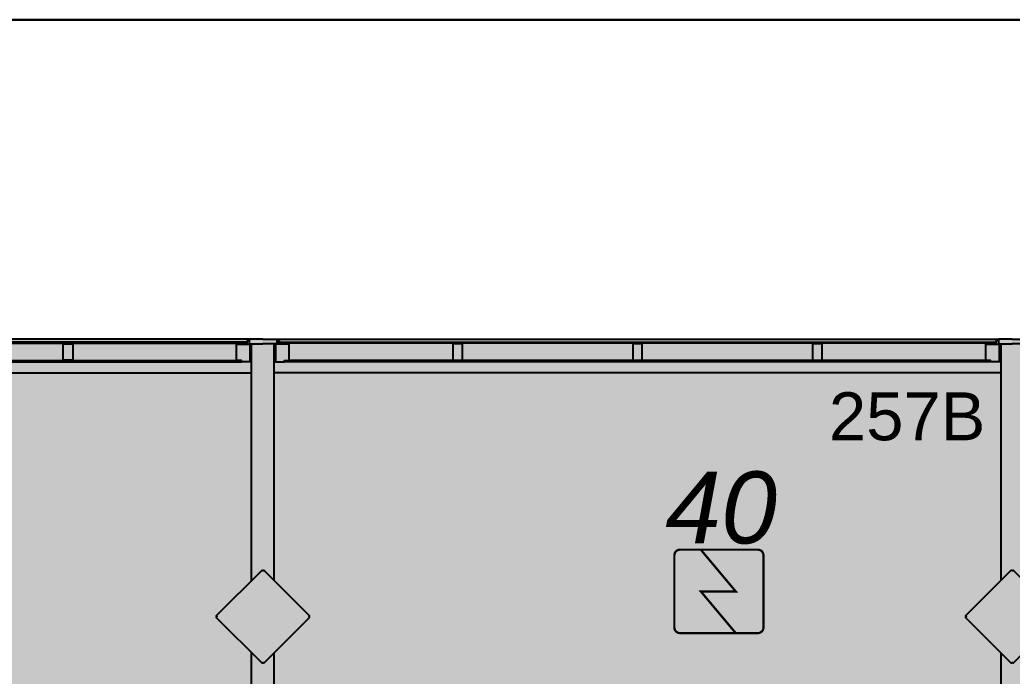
# Model space of a CAD drawing. Header units: metres. Extents: x -331 to 2982, y 362 to 2539.
# Drawn here: x 794.6 to 802.87, y 1934.92 to 1940.39 of the extents above; entities that cross this region are included whole.
import ezdxf

# ---------------------------------------------------------------- set-up
doc = ezdxf.new("R2010")
doc.units = ezdxf.units.M
doc.layers.add('_salas', color=251, linetype='Continuous', plot=False)
for name, color, linetype in [('ALV', 251, 'Continuous'), ('CX', 251, 'Continuous'), ('DET. FUMAÇA', 1, 'Continuous'), ('Detector_antigo', 84, 'Continuous'), ('Est', 251, 'Continuous'), ('Texto_Salas', 251, 'Continuous'), ('vid', 251, 'Continuous')]:
    doc.layers.add(name, color=color, linetype=linetype)
doc.layers.add('Botoeira_antiga', color=74, linetype='Continuous', lineweight=30)
doc.styles.add('X3G_ENTITY_1416BAE9', font='arial.ttf', dxfattribs={"height": 0.6})
doc.styles.add('X3G_ENTITY_14227EC1', font='arial.ttf', dxfattribs={"height": 0.4})

# ---------------------------------------------------------------- blocks, each defined once
blk = doc.blocks.new('Detector de fumaça')
at = {"layer": 'DET. FUMAÇA', "linetype": 'Continuous', "lineweight": 15, "const_width": 0.0187}
blk.add_lwpolyline([(774.5995, 539.8158), (775.2491, 539.8158, -0.414214), (775.2958, 539.769), (775.2958, 539.1669, -0.414214), (775.2491, 539.1202), (774.5995, 539.1202, -0.414214), (774.5527, 539.1669), (774.5527, 539.769, -0.414214)], format="xyb", close=True, dxfattribs=at)
blk.add_lwpolyline([(774.773, 539.8158), (775.0645, 539.468), (774.773, 539.468), (775.0645, 539.1202)], dxfattribs=at)

msp = doc.modelspace()

# ---------------------------------------------------------------- hatches: boundary and pattern name
at = {"layer": '_salas', "transparency": 33554559}
h = msp.add_hatch(color=256, dxfattribs=at)
h.dxf.hatch_style = 1
h.paths.add_polyline_path([(870.379, 1937.7293), (851.629, 1937.7293), (851.629, 1939.2843), (851.299, 1939.2843), (851.299, 1937.7293), (840.564, 1937.7293), (840.564, 1939.2843), (840.234, 1939.2843), (840.234, 1937.7293), (765.239, 1937.7293), (765.239, 1926.3801), (765.429, 1926.3801), (765.429, 1926.5771), (765.615, 1926.7643), (769.3501, 1926.765), (769.3826, 1926.773), (769.4342, 1926.8136), (770.1916, 1927.5703), (770.2047, 1927.5834), (770.229, 1927.5743), (771.624, 1927.5743), (773.0191, 1927.5743), (773.0434, 1927.5834), (773.0565, 1927.5703), (773.8138, 1926.8136), (773.8655, 1926.773), (773.898, 1926.765), (777.5273, 1926.765), (777.8669, 1926.4254), (777.874, 1926.4325), (778.2207, 1926.765), (781.85, 1926.765), (781.8825, 1926.773), (781.9342, 1926.8136), (782.6915, 1927.5703), (782.7046, 1927.5834), (782.7289, 1927.5743), (784.124, 1927.5743), (785.519, 1927.5743), (785.5433, 1927.5834), (785.5564, 1927.5703), (786.3138, 1926.8136), (786.3654, 1926.773), (786.3979, 1926.765), (790.0273, 1926.765), (790.3669, 1926.4254), (790.3739, 1926.4325), (790.7206, 1926.765), (794.3499, 1926.765), (794.3824, 1926.773), (794.4341, 1926.8136), (795.1914, 1927.5703), (795.2045, 1927.5834), (795.2289, 1927.5743), (796.6239, 1927.5743), (798.0189, 1927.5743), (798.0433, 1927.5834), (798.0564, 1927.5703), (798.8137, 1926.8136), (798.8654, 1926.773), (798.8979, 1926.765), (802.5273, 1926.765), (802.8669, 1926.4254), (802.8739, 1926.4325), (803.2206, 1926.765), (806.8499, 1926.765), (806.8824, 1926.773), (806.9341, 1926.8136), (807.6914, 1927.5703), (807.7045, 1927.5834), (807.7289, 1927.5743), (809.1239, 1927.5743), (810.5189, 1927.5743), (810.5433, 1927.5834), (810.5564, 1927.5703), (811.3137, 1926.8136), (811.3654, 1926.773), (811.3979, 1926.765), (815.0272, 1926.765), (815.3668, 1926.4254), (815.3739, 1926.4325), (815.7205, 1926.765), (819.3499, 1926.765), (819.3824, 1926.773), (819.434, 1926.8136), (820.1914, 1927.5703), (820.2045, 1927.5834), (820.2288, 1927.5743), (821.6238, 1927.5743), (823.0189, 1927.5743), (823.0432, 1927.5834), (823.0563, 1927.5703), (823.8136, 1926.8136), (823.8653, 1926.773), (823.8978, 1926.765), (827.5277, 1926.765), (827.8673, 1926.4254), (827.8743, 1926.4325), (828.221, 1926.765), (831.8504, 1926.765), (831.8828, 1926.773), (831.9345, 1926.8136), (832.6919, 1927.5703), (832.7049, 1927.5834), (832.7293, 1927.5743), (834.1243, 1927.5743), (835.5193, 1927.5743), (835.5437, 1927.5834), (835.5568, 1927.5703), (836.3141, 1926.8136), (836.3658, 1926.773), (836.3983, 1926.765), (840.0415, 1926.765), (840.3741, 1926.4325), (840.7559, 1926.8143), (840.4741, 1927.0961), (840.4741, 1928.0543), (841.234, 1928.0543), (841.234, 1929.8943), (849.6075, 1929.8943), (849.6075, 1926.8143), (849.7475, 1926.8143), (849.7475, 1927.5743), (851.494, 1927.5743), (852.8891, 1927.5743), (852.9134, 1927.5834), (852.9265, 1927.5703), (853.6838, 1926.8136), (853.7355, 1926.773), (853.768, 1926.765), (857.3973, 1926.765), (857.7369, 1926.4254), (857.744, 1926.4325), (858.0907, 1926.765), (861.72, 1926.765), (861.7525, 1926.773), (861.8042, 1926.8136), (862.5615, 1927.5703), (862.5746, 1927.5834), (862.5989, 1927.5743), (863.994, 1927.5743), (865.389, 1927.5743), (865.4133, 1927.5834), (865.4264, 1927.5703), (866.1838, 1926.8136), (866.2354, 1926.773), (866.2679, 1926.765), (870.003, 1926.7643), (870.189, 1926.5771), (870.189, 1926.3801), (870.379, 1926.3801), (870.379, 1926.3801)])

# ---------------------------------------------------------------- linework, layer by layer
at = {"layer": 'ALV'}
for p, q in [((802.7789, 1937.6893), (802.7789, 1935.7153)), ((802.7789, 1935.1133), (802.7789, 1927.1153))]:
    msp.add_line(p, q, dxfattribs=at)
for points in [[(796.5289, 1935.7153), (796.5289, 1937.6893), (796.6239, 1937.6893)], [(796.7189, 1935.7153), (796.7189, 1937.6893), (796.6239, 1937.6893)], [(796.5289, 1934.7243), (796.5289, 1935.1133)], [(796.7189, 1934.7243), (796.7189, 1935.1133)]]:
    msp.add_lwpolyline(points, dxfattribs=at)
at = {"layer": 'Botoeira_antiga'}
msp.add_line((871.6348, 1940.3923), (763.3926, 1940.3923), dxfattribs=at)
at = {"layer": 'CX', "color": 251, "true_color": 0x606060}
for p, q in [((796.5089, 1937.7293), (790.489, 1937.7293)), ((796.7389, 1937.7293), (802.7589, 1937.7293)), ((790.469, 1937.4493), (796.5289, 1937.4493)), ((802.7789, 1937.4493), (796.7189, 1937.4493))]:
    msp.add_line(p, q, dxfattribs=at)
at = {"layer": 'CX', "linetype": 'ByBlock', "ltscale": 0.1}
for p, q in [((796.5089, 1937.7144), (796.4889, 1937.7144)), ((796.4889, 1937.7144), (796.4889, 1937.6881)), ((796.6239, 1937.7293), (796.5089, 1937.7293)), ((796.5089, 1937.7293), (796.5089, 1937.6893)), ((796.5089, 1937.6893), (796.6239, 1937.6893)), ((796.6239, 1937.7293), (796.7389, 1937.7293)), ((796.7389, 1937.6893), (796.6239, 1937.6893)), ((796.7389, 1937.7293), (796.7389, 1937.6893)), ((796.7389, 1937.7144), (796.7589, 1937.7144)), ((796.7589, 1937.7144), (796.7589, 1937.6881)), ((802.7589, 1937.7144), (802.7389, 1937.7144)), ((802.7389, 1937.7144), (802.7389, 1937.6881)), ((802.8739, 1937.7293), (802.7589, 1937.7293)), ((802.7589, 1937.7293), (802.7589, 1937.6893)), ((802.7589, 1937.6893), (802.8739, 1937.6893)), ((802.8739, 1937.7293), (802.9889, 1937.7293)), ((802.9889, 1937.6893), (802.8739, 1937.6893))]:
    msp.add_line(p, q, dxfattribs=at)
at = {"layer": 'CX'}
for p, q in [((796.5189, 1937.6851), (796.5189, 1937.5393)), ((796.5189, 1937.5393), (796.5189, 1937.6851)), ((796.7289, 1937.6851), (796.7289, 1937.5393)), ((796.7289, 1937.5393), (796.7289, 1937.6851)), ((802.7689, 1937.5393), (802.7689, 1937.6851)), ((802.7689, 1937.6851), (802.7689, 1937.5393))]:
    msp.add_line(p, q, dxfattribs=at)
for points in [[(794.9589, 1937.6891), (795.0389, 1937.6891), (795.0389, 1937.555), (794.9589, 1937.555)], [(796.4037, 1937.6881), (796.4833, 1937.6881), (796.5189, 1937.6881), (796.5189, 1937.5393), (796.4889, 1937.5393), (796.4889, 1937.54), (796.4442, 1937.54), (796.4442, 1937.55), (796.4037, 1937.55)], [(796.8441, 1937.6881), (796.7645, 1937.6881), (796.7289, 1937.6881), (796.7289, 1937.5393), (796.7589, 1937.5393), (796.7589, 1937.54), (796.8037, 1937.54), (796.8037, 1937.55), (796.8441, 1937.55)], [(798.2889, 1937.6891), (798.2089, 1937.6891), (798.2089, 1937.555), (798.2889, 1937.555)], [(799.7889, 1937.6891), (799.7089, 1937.6891), (799.7089, 1937.555), (799.7889, 1937.555)], [(801.2889, 1937.6891), (801.2089, 1937.6891), (801.2089, 1937.555), (801.2889, 1937.555)], [(802.6537, 1937.6881), (802.7333, 1937.6881), (802.7689, 1937.6881), (802.7689, 1937.5393), (802.7389, 1937.5393), (802.7389, 1937.54), (802.6941, 1937.54), (802.6941, 1937.55), (802.6537, 1937.55)]]:
    msp.add_lwpolyline(points, close=True, dxfattribs=at)
at = {"layer": 'Est'}
for points in [[(796.6239, 1935.0325), (796.6239, 1935.0325), (796.6169, 1935.0254), (796.235, 1935.4073), (796.2421, 1935.4143), (796.235, 1935.4214), (796.6169, 1935.8032), (796.6239, 1935.7962), (796.6239, 1935.7962)], [(796.6239, 1935.0325), (796.6239, 1935.0325), (796.631, 1935.0254), (797.0128, 1935.4073), (797.0058, 1935.4143), (797.0128, 1935.4214), (796.631, 1935.8032), (796.6239, 1935.7962), (796.6239, 1935.7962)], [(802.8739, 1935.0325), (802.8739, 1935.0325), (802.8668, 1935.0254), (802.485, 1935.4073), (802.4921, 1935.4143), (802.485, 1935.4214), (802.8668, 1935.8032), (802.8739, 1935.7962), (802.8739, 1935.7962)], [(802.8739, 1935.0325), (802.8739, 1935.0325), (802.881, 1935.0254), (803.2628, 1935.4073), (803.2558, 1935.4143), (803.2628, 1935.4214), (802.881, 1935.8032), (802.8739, 1935.7962), (802.8739, 1935.7962)]]:
    msp.add_lwpolyline(points, dxfattribs=at)
at = {"layer": 'vid'}
for p, q in [((790.5537, 1937.54), (796.4442, 1937.54)), ((790.5942, 1937.55), (796.4037, 1937.55)), ((802.6941, 1937.54), (796.8037, 1937.54)), ((802.6537, 1937.55), (796.8441, 1937.55))]:
    msp.add_line(p, q, dxfattribs=at)
for points in [[(790.509, 1937.6941), (796.4889, 1937.6941), (796.4889, 1937.7041), (790.509, 1937.7041)], [(802.7389, 1937.6941), (796.7589, 1937.6941), (796.7589, 1937.7041), (802.7389, 1937.7041)]]:
    msp.add_lwpolyline(points, dxfattribs=at)

# ---------------------------------------------------------------- block references
at = {"layer": 'DET. FUMAÇA', "linetype": 'Continuous', "lineweight": 0}
msp.add_blockref('Detector de fumaça', (25.5036, 1396.1569), dxfattribs=at)

# ---------------------------------------------------------------- texts
at = {"layer": 'Detector_antigo', "linetype": 'Continuous', "lineweight": 0, "insert": (799.9803, 1936.6249), "char_height": 0.6, "attachment_point": 1, "style": 'X3G_ENTITY_1416BAE9'}
msp.add_mtext_dynamic_manual_height_columns('{\\fArial|b0|i1|c0|p34;40}', width=13.318804, gutter_width=2.5, heights=[0], dxfattribs=at)
at = {"layer": 'Texto_Salas', "color": 251, "linetype": 'ByBlock', "style": 'X3G_ENTITY_14227EC1'}
msp.add_text('257B', height=0.4, dxfattribs=at).set_placement((801.3456, 1936.8853))

doc.saveas('drawing.dxf')
